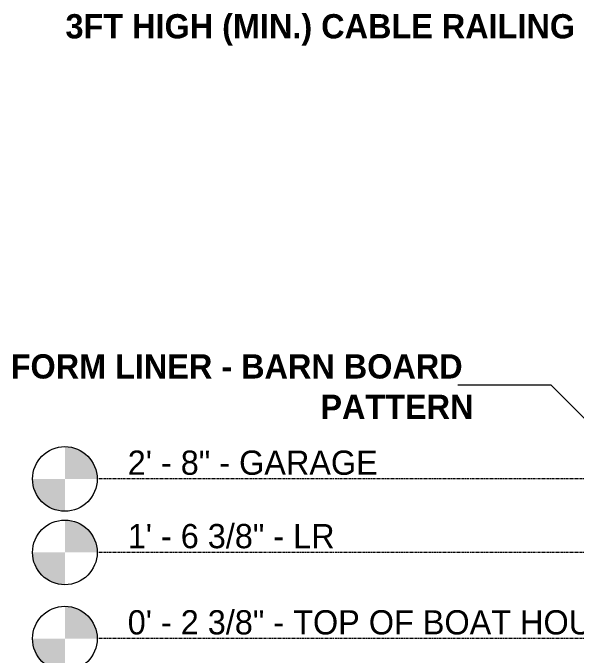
# Model space of a CAD drawing. Header units: inches. Extents: x -3210 to -1935, y -327 to 478.
# Drawn here: x -3210.2 to -3105.6, y -0.7 to 118.5 of the extents above; entities that cross this region are included whole.
import ezdxf

# ---------------------------------------------------------------- set-up
doc = ezdxf.new("R2010")
doc.units = ezdxf.units.IN
doc.header["$MEASUREMENT"] = 0
doc.linetypes.add('Grid Line 1_2_', pattern=[0.875, 0.5, -0.125, 0.125, -0.125])
for name, color, linetype, lineweight in [('A-FLOR-LEVL', 51, 'Continuous', 9), ('A-FLOR-LEVL-1', 51, 'Grid Line 1_2_', 9), ('G-ANNO-TEXT', 231, 'Continuous', 9)]:
    doc.layers.add(name, color=color, linetype=linetype, lineweight=lineweight)
doc.styles.add('Century Gothic', font='ufonts.com_century-gothic.ttf', dxfattribs={"height": 4.5})
doc.styles.add('Century Gothic_B', font='GOTHICB.TTF', dxfattribs={"height": 4.5})

# ---------------------------------------------------------------- blocks, each defined once
blk = doc.blocks.new('Level - Level Head - Circle-50818-BUILDING SECTION - NORTH_SOUTH - LOOKING EAST')
at = {"layer": 'A-FLOR-LEVL'}
h = blk.add_hatch(color=256, dxfattribs=at)
edge = h.paths.add_edge_path(flags=0)
edge.add_line((-3200.57, 32), (-3194.57, 32))
edge.add_arc((-3200.57, 32), 6, 0, 90)
edge.add_line((-3200.57, 38), (-3200.57, 32))
h = blk.add_hatch(color=256, dxfattribs=at)
edge = h.paths.add_edge_path(flags=0)
edge.add_line((-3200.57, 26), (-3200.57, 32))
edge.add_line((-3200.57, 32), (-3206.57, 32))
edge.add_arc((-3200.57, 32), 6, 180, 270)
blk.add_circle((-3200.57, 32), 6, dxfattribs=at)

msp = doc.modelspace()

# ---------------------------------------------------------------- linework, layer by layer
at = {"layer": 'A-FLOR-LEVL-1'}
for p, q in [((-1935.47917, 32), (-3194.57025, 32)), ((-1935.47917, 18.375), (-3194.57025, 18.375)), ((-1935.47917, 2.375), (-3194.57025, 2.375))]:
    msp.add_line(p, q, dxfattribs=at)
at = {"layer": 'G-ANNO-TEXT'}
for p, q in [((-3110.26516, 49.38912), (-3127.62983, 49.38912)), ((-3045.76779, -15.10825), (-3110.26516, 49.38912))]:
    msp.add_line(p, q, dxfattribs=at)

# ---------------------------------------------------------------- block references
at = {"layer": 'A-FLOR-LEVL'}
for p in [(0, 0), (0, -13.625), (0, -29.625)]:
    msp.add_blockref('Level - Level Head - Circle-50818-BUILDING SECTION - NORTH_SOUTH - LOOKING EAST', p, dxfattribs=at)

# ---------------------------------------------------------------- texts
at = {"layer": 'A-FLOR-LEVL', "char_height": 4.5, "attachment_point": 1, "style": 'Century Gothic'}
for s, insert, width in [('2\' - 8" - GARAGE', (-3188.89515, 37.27539), 59.388), ('1\' - 6 3/8" - LR', (-3188.89515, 23.65039), 48.3285), ('0\' - 2 3/8" - TOP OF BOAT HOUSE', (-3188.89515, 7.65039), 116.5035)]:
    msp.add_mtext(s, dxfattribs=dict(at, insert=insert, width=width))
at = {"layer": 'G-ANNO-TEXT', "char_height": 4.5, "attachment_point": 1, "style": 'Century Gothic_B'}
for s, insert, width in [('3FT HIGH (MIN.) CABLE RAILING', (-3200.44953, 118.26267), 115.5945), ('FORM LINER - BARN BOARD', (-3210.62826, 55.14148), 100.596), ('PATTERN', (-3153.12826, 47.64148), 30.906)]:
    msp.add_mtext(s, dxfattribs=dict(at, insert=insert, width=width))

doc.saveas('drawing.dxf')
